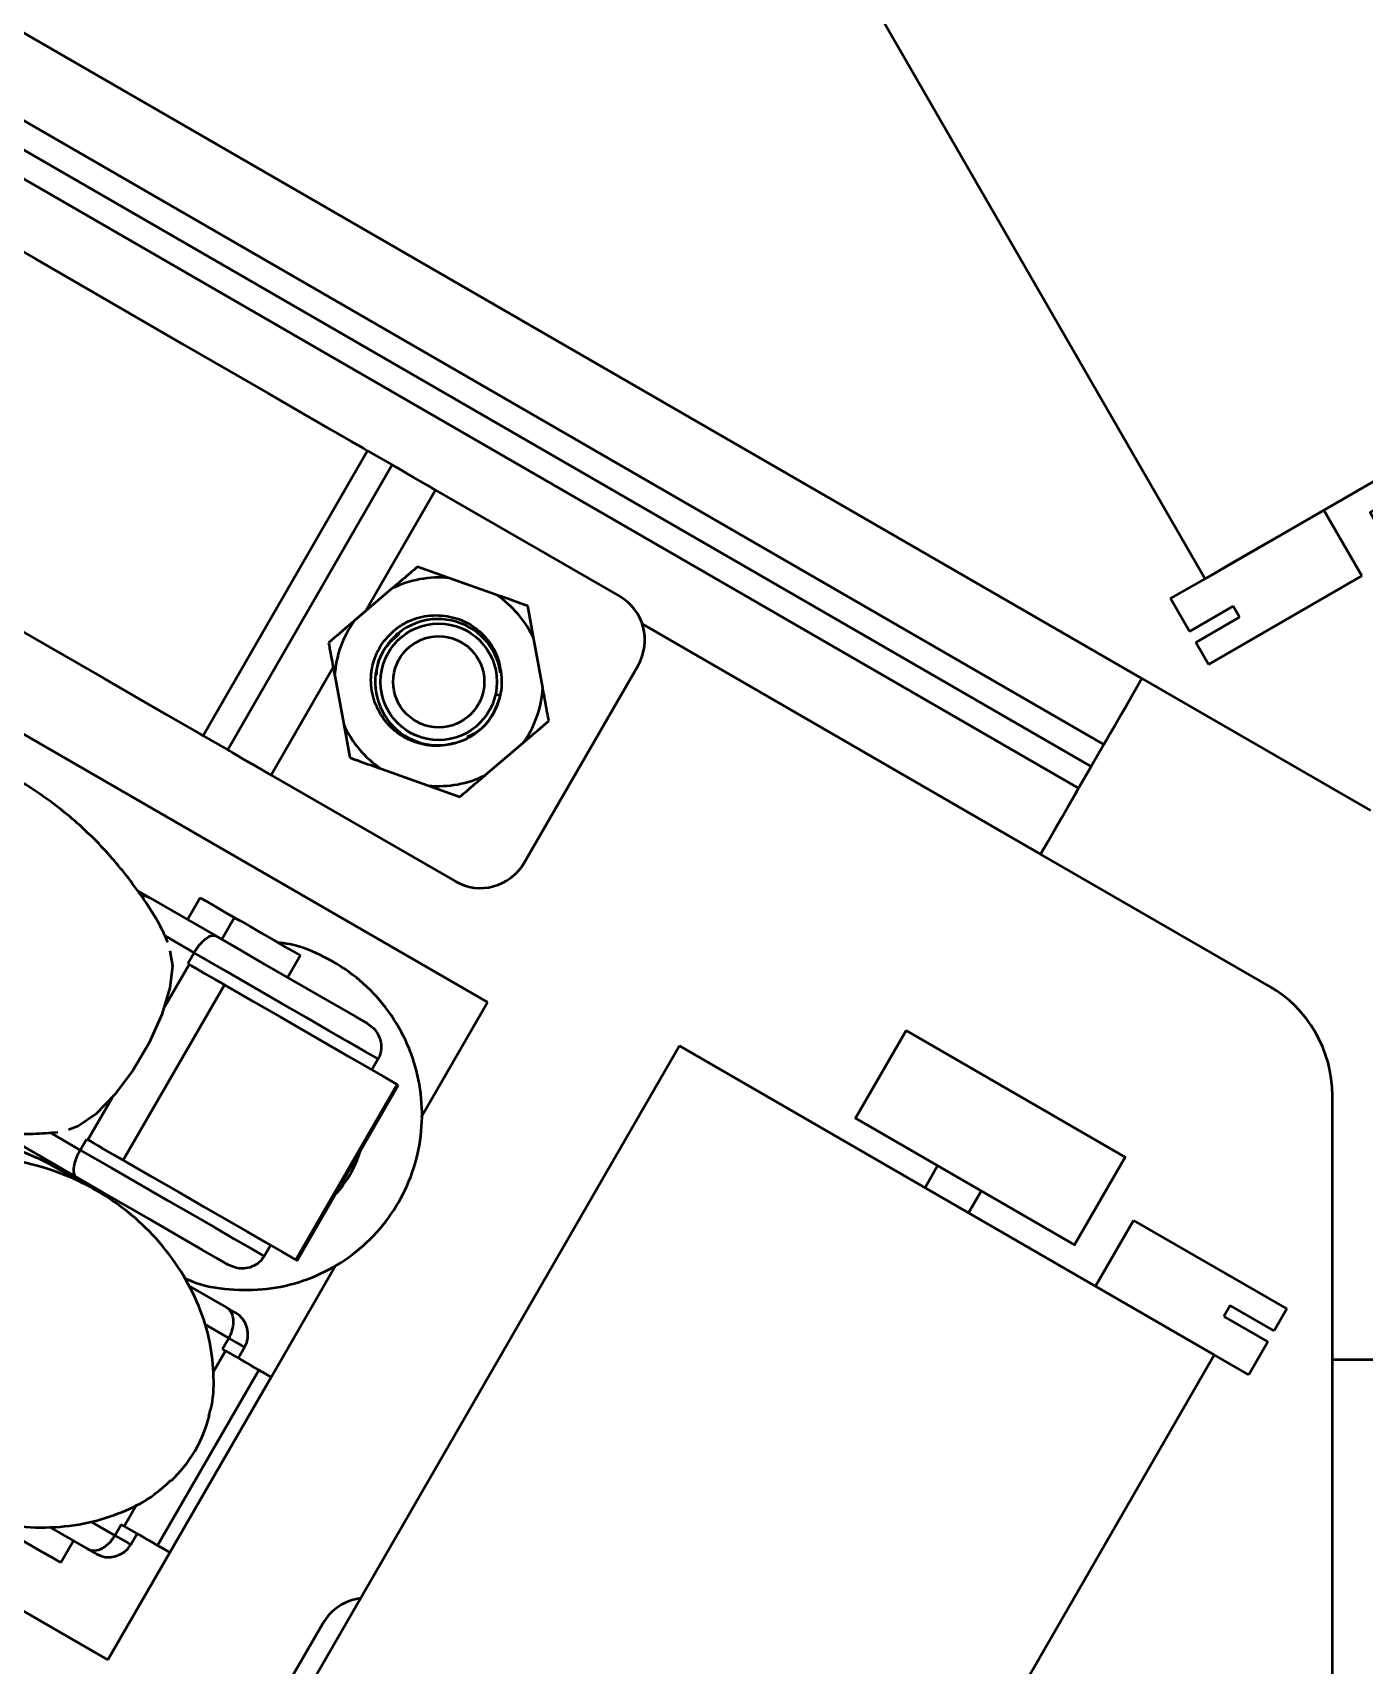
# Model space of a CAD drawing. Header units: millimetres. Extents: x 263 to 2983, y 441 to 2500.
# Drawn here: x 858.8 to 911.4, y 1528.8 to 1593.3 of the extents above; entities that cross this region are included whole.
import ezdxf

# ---------------------------------------------------------------- set-up
doc = ezdxf.new("R2010")
doc.units = ezdxf.units.MM
doc.header["$LTSCALE"] = 0.5
doc.layers.add('BOL', color=7, linetype='Continuous', lineweight=50)

# ---------------------------------------------------------------- blocks, each defined once
blk = doc.blocks.new('*U48')
at = {"layer": 'BOL'}
for p, q in [((-11.999, 6.192), (9.132, -6.008)), ((-1.803, 1.453), (-2.294, 0.589)), ((-0.071, 0.453), (-0.573, -0.405)), ((4.437, -3.297), (5.937, -0.699)), ((5.937, -0.699), (11.999, -4.199)), ((9.767, -4.065), (9.517, -4.498)), ((9.517, -4.498), (11.249, -5.498)), ((11.499, -5.065), (9.767, -4.065)), ((11.999, -4.199), (11.499, -5.065)), ((11.249, -5.498), (10.499, -6.797)), ((10.499, -6.797), (9.132, -6.008))]:
    blk.add_line(p, q, dxfattribs=at)
blk.add_lwpolyline([(-3.047, 6.797), (5.613, 1.797), (3.613, -1.667), (-5.047, 3.333)], close=True, dxfattribs=at)
blk = doc.blocks.new('*U49')
at = {"layer": 'BOL', "color": 0, "linetype": 'ByBlock', "lineweight": -2, "transparency": 16777216, "rotation": 239.9999999999999}
blk.add_blockref('*U48', (599.892, 1758.508), dxfattribs=at)
blk = doc.blocks.new('*U52')
at = {"layer": 'BOL'}
for p, q in [((-11.999, 6.192), (9.132, -6.008)), ((-1.803, 1.453), (-2.294, 0.589)), ((-0.071, 0.453), (-0.573, -0.405)), ((4.437, -3.297), (5.937, -0.699)), ((5.937, -0.699), (11.999, -4.199)), ((9.767, -4.065), (9.517, -4.498)), ((9.517, -4.498), (11.249, -5.498)), ((11.499, -5.065), (9.767, -4.065)), ((11.999, -4.199), (11.499, -5.065)), ((11.249, -5.498), (10.499, -6.797)), ((10.499, -6.797), (9.132, -6.008))]:
    blk.add_line(p, q, dxfattribs=at)
blk.add_lwpolyline([(-3.047, 6.797), (5.613, 1.797), (3.613, -1.667), (-5.047, 3.333)], close=True, dxfattribs=at)
blk = doc.blocks.new('*U53')
at = {"layer": 'BOL', "color": 0, "linetype": 'ByBlock', "lineweight": -2, "transparency": 16777216}
blk.add_blockref('*U52', (686.352, 1910.819), dxfattribs=at)

msp = doc.modelspace()

# ---------------------------------------------------------------- linework, layer by layer
at = {"layer": 'BOL'}
for p, q in [((824.683, 1612.789), (902.625, 1567.789)), ((823.183, 1610.19), (901.125, 1565.19)), ((900.625, 1564.324), (822.683, 1609.324)), ((900.125, 1563.458), (822.183, 1608.458)), ((890.224, 1597.546), (905.124, 1571.738)), ((872.028, 1576.793), (865.528, 1565.535)), ((872.028, 1576.793), (873.002, 1576.231)), ((873.002, 1576.231), (866.502, 1564.973)), ((874.718, 1575.24), (871.962, 1570.466)), ((874.718, 1575.24), (881.987, 1571.043)), ((875.253, 1571.762), (874.003, 1572.206)), ((872.993, 1571.345), (871.498, 1570.071)), ((877.104, 1571.105), (875.253, 1571.762)), ((878.596, 1569.355), (878.355, 1570.661)), ((898.625, 1560.86), (882.883, 1569.949)), ((873.218, 1569.567), (873.071, 1569.413)), ((878.952, 1567.424), (878.596, 1569.355)), ((870.669, 1568.227), (868.218, 1563.982)), ((882.719, 1568.311), (878.219, 1560.517)), ((876.769, 1555.004), (855.118, 1567.504)), ((870.729, 1567.904), (871.085, 1565.973)), ((902.625, 1567.789), (911.654, 1562.576)), ((871.085, 1565.973), (871.326, 1564.668)), ((865.528, 1565.535), (866.502, 1564.973)), ((876.688, 1563.983), (878.183, 1565.257)), ((901.125, 1565.19), (900.625, 1564.324)), ((872.576, 1564.223), (874.427, 1563.566)), ((900.125, 1563.458), (900.625, 1564.324)), ((868.218, 1563.982), (875.487, 1559.785)), ((874.427, 1563.566), (875.678, 1563.122)), ((907.654, 1555.647), (898.625, 1560.86)), ((862.964, 1559.394), (863.422, 1559.13)), ((863.422, 1559.13), (866.027, 1557.626)), ((865.419, 1559.131), (864.919, 1558.265)), ((866.772, 1558.35), (866.272, 1557.484)), ((865.176, 1556.962), (864.025, 1557.627)), ((865.176, 1556.962), (864.926, 1556.529)), ((864.016, 1554.839), (864.976, 1556.501)), ((864.926, 1556.529), (864.976, 1556.501)), ((868.871, 1555.984), (869.371, 1556.85)), ((869.35, 1556.862), (869.371, 1556.85)), ((866.37, 1555.696), (862.37, 1548.768)), ((874.151, 1550.471), (876.769, 1555.004)), ((884.353, 1553.281), (869.453, 1527.473)), ((872.442, 1552.768), (872.192, 1552.335)), ((860.976, 1549.573), (861.935, 1551.234)), ((869.199, 1544.825), (873.199, 1551.753)), ((869.243, 1544.8), (873.243, 1551.728)), ((910.154, 1540.892), (910.154, 1551.317)), ((859.486, 1549.856), (860.676, 1549.168)), ((860.527, 1548.1), (857.922, 1549.604)), ((860.676, 1549.168), (860.926, 1549.601)), ((860.926, 1549.601), (860.976, 1549.573)), ((867.942, 1544.974), (868.192, 1545.407)), ((868.219, 1540.195), (870.763, 1544.602)), ((864.935, 1543.823), (866.452, 1542.947)), ((866.545, 1541.738), (865.573, 1542.3)), ((866.545, 1541.738), (866.295, 1541.305)), ((865.923, 1540.393), (866.411, 1541.238)), ((866.411, 1541.238), (866.295, 1541.305)), ((866.919, 1540.945), (867.169, 1541.378)), ((890.584, 1515.273), (905.484, 1541.081)), ((910.154, 1450.892), (910.154, 1540.892)), ((910.154, 1540.892), (913.154, 1540.892)), ((842.283, 1540.273), (861.769, 1529.023)), ((867.729, 1540.477), (863.729, 1533.549)), ((864.219, 1533.267), (868.219, 1540.195)), ((862.411, 1534.31), (862.91, 1535.174)), ((861.11, 1534.484), (862.045, 1533.944)), ((862.045, 1533.944), (862.295, 1534.377)), ((862.411, 1534.31), (862.295, 1534.377)), ((860.952, 1533.421), (859.46, 1534.282)), ((859.904, 1532.871), (860.404, 1533.737)), ((862.669, 1533.584), (862.919, 1534.017)), ((861.769, 1529.023), (864.219, 1533.267)), ((870.26, 1530.471), (855.76, 1505.357))]:
    msp.add_line(p, q, dxfattribs=at)
at = {"layer": 'BOL', "flags": 128}
for points in [[(847.779, 1590.793), (847.945, 1590.698), (848.436, 1590.414), (849.241, 1589.95), (850.336, 1589.317), (851.692, 1588.534), (853.272, 1587.622), (855.033, 1586.605), (856.927, 1585.512), (858.903, 1584.371), (860.905, 1583.215), (862.88, 1582.075), (864.774, 1580.981), (866.535, 1579.965), (868.115, 1579.052), (869.472, 1578.269), (870.567, 1577.637), (871.371, 1577.173), (871.863, 1576.889), (872.028, 1576.793)], [(905.124, 1571.738), (905.162, 1571.76), (905.465, 1571.935), (906.062, 1572.28), (906.936, 1572.784), (908.061, 1573.434), (909.407, 1574.211), (910.933, 1575.092), (912.595, 1576.052), (914.347, 1577.063), (916.138, 1578.097), (917.915, 1579.123), (919.629, 1580.113), (921.229, 1581.037), (922.67, 1581.868), (923.91, 1582.584), (924.913, 1583.164), (925.651, 1583.59), (926.103, 1583.85), (926.255, 1583.938), (926.255, 1583.938)], [(841.279, 1579.535), (841.445, 1579.44), (841.936, 1579.156), (842.741, 1578.691), (843.836, 1578.059), (845.192, 1577.276), (846.772, 1576.364), (848.534, 1575.347), (850.427, 1574.253), (852.403, 1573.113), (854.405, 1571.957), (856.38, 1570.817), (858.274, 1569.723), (860.035, 1568.706), (861.615, 1567.794), (862.972, 1567.011), (864.067, 1566.379), (864.871, 1565.914), (865.363, 1565.631), (865.528, 1565.535)], [(874.718, 1575.24), (874.409, 1575.419), (874.11, 1575.592), (873.83, 1575.753), (873.579, 1575.898), (873.364, 1576.022), (873.193, 1576.121), (873.071, 1576.191), (873.002, 1576.231)], [(902.625, 1567.789), (902.332, 1567.282), (902.051, 1566.794), (901.792, 1566.345), (901.564, 1565.951), (901.378, 1565.628), (901.239, 1565.388), (901.154, 1565.24), (901.125, 1565.19)], [(868.218, 1563.982), (867.909, 1564.161), (867.61, 1564.333), (867.33, 1564.495), (867.079, 1564.64), (866.864, 1564.764), (866.693, 1564.862), (866.571, 1564.933), (866.502, 1564.973)], [(898.625, 1560.86), (898.918, 1561.367), (899.199, 1561.855), (899.458, 1562.304), (899.686, 1562.697), (899.872, 1563.021), (900.011, 1563.261), (900.096, 1563.408), (900.125, 1563.458)], [(865.419, 1559.131), (865.443, 1559.118), (865.635, 1559.007), (865.992, 1558.801), (866.46, 1558.531), (866.772, 1558.35)], [(866.772, 1558.35), (866.803, 1558.333), (867.006, 1558.216), (867.371, 1558.005), (867.843, 1557.732), (868.35, 1557.44), (868.814, 1557.171), (869.166, 1556.969), (869.35, 1556.862)], [(866.027, 1557.626), (867.034, 1557.045), (867.974, 1556.502), (868.843, 1556), (869.638, 1555.541), (870.357, 1555.126), (870.995, 1554.758), (871.55, 1554.437), (872.021, 1554.165)], [(864.221, 1557.043), (864.323, 1556.449), (864.22, 1555.569), (863.904, 1554.523), (863.402, 1553.405), (862.759, 1552.314), (862.033, 1551.346), (861.287, 1550.588), (860.588, 1550.108), (860.21, 1549.969)], [(872.442, 1552.768), (871.902, 1553.079), (871.249, 1553.456), (870.487, 1553.896), (869.618, 1554.398), (868.647, 1554.959), (867.58, 1555.575), (866.421, 1556.244), (865.176, 1556.962)], [(864.976, 1556.501), (865.075, 1556.444), (865.216, 1556.362), (865.39, 1556.262), (865.587, 1556.148), (865.796, 1556.027), (866.004, 1555.907), (866.2, 1555.794), (866.37, 1555.696)], [(866.37, 1555.696), (867.506, 1555.04), (868.569, 1554.426), (869.555, 1553.857), (870.459, 1553.335), (871.279, 1552.862), (872.011, 1552.439), (872.652, 1552.069), (873.199, 1551.753)], [(873.199, 1551.753), (873.24, 1551.729), (873.243, 1551.728)], [(862.37, 1548.768), (862.2, 1548.866), (862.004, 1548.979), (861.796, 1549.099), (861.587, 1549.219), (861.39, 1549.333), (861.216, 1549.434), (861.075, 1549.515), (860.976, 1549.573)], [(860.676, 1549.168), (861.921, 1548.45), (863.08, 1547.781), (864.147, 1547.164), (865.118, 1546.604), (865.987, 1546.102), (866.749, 1545.662), (867.402, 1545.285), (867.942, 1544.974)], [(862.37, 1548.768), (863.506, 1548.112), (864.569, 1547.498), (865.555, 1546.929), (866.459, 1546.407), (867.279, 1545.933), (868.011, 1545.511), (868.652, 1545.141), (869.199, 1544.825)], [(866.521, 1544.639), (866.05, 1544.911), (865.495, 1545.232), (864.857, 1545.6), (864.138, 1546.015), (863.343, 1546.474), (862.474, 1546.976), (861.534, 1547.518), (860.527, 1548.1)], [(869.243, 1544.8), (869.24, 1544.801), (869.199, 1544.825)], [(866.452, 1542.947), (866.645, 1542.835), (866.762, 1542.768), (866.803, 1542.744), (866.803, 1542.744)], [(867.169, 1541.378), (867.167, 1541.38), (867.08, 1541.43), (866.872, 1541.549), (866.545, 1541.738)], [(866.411, 1541.238), (866.6, 1541.129), (866.806, 1541.011), (867.016, 1540.889), (867.218, 1540.773), (867.4, 1540.668), (867.551, 1540.58), (867.663, 1540.515), (867.729, 1540.477)], [(868.219, 1540.195), (868.218, 1540.195), (868.155, 1540.231), (867.992, 1540.326), (867.729, 1540.477)], [(859.904, 1532.871), (859.86, 1532.897), (859.636, 1533.026), (859.255, 1533.246), (858.775, 1533.523), (858.269, 1533.815), (857.815, 1534.077), (857.48, 1534.27), (857.317, 1534.365)], [(862.045, 1533.944), (862.372, 1533.755), (862.58, 1533.635), (862.667, 1533.585), (862.669, 1533.584)], [(863.729, 1533.549), (863.663, 1533.587), (863.551, 1533.652), (863.4, 1533.739), (863.218, 1533.845), (863.016, 1533.961), (862.806, 1534.082), (862.6, 1534.201), (862.411, 1534.31)], [(861.303, 1533.218), (861.303, 1533.218), (861.262, 1533.241), (861.145, 1533.309), (860.952, 1533.421)], [(864.219, 1533.267), (864.218, 1533.267), (864.155, 1533.303), (863.992, 1533.397), (863.729, 1533.549)]]:
    msp.add_lwpolyline(points, dxfattribs=at)
at = {"layer": 'BOL'}
for radius in [2.3, 1.8]:
    msp.add_circle((874.84, 1567.664), radius, dxfattribs=at)
for centre, radius, start, end in [((874.84, 1567.664), 4.119, 84.24467, 116.65517), ((874.84, 1567.664), 4.119, 24.24467, 56.65517), ((880.987, 1569.311), 2, 330, 60), ((874.84, 1567.664), 4.119, 144.24467, 176.65517), ((874.819, 1567.65), 2.492, 8.46942, 285.09316), ((874.84, 1567.664), 2.5, 284.54596, 15.07299), ((874.84, 1567.664), 4.119, 324.24467, 356.65517), ((874.84, 1567.664), 4.119, 204.24467, 236.65517), ((874.84, 1567.664), 4.119, 264.24467, 296.65517), ((876.487, 1561.517), 2, 240, 330), ((905.154, 1551.317), 5, 0, 60), ((867.657, 1550.334), 4.256, 316.65221, 343.34781), ((866.303, 1541.878), 1, 330, 60), ((860.644, 1539.95), 5.287, 313.28803, 346.22189), ((861.803, 1534.084), 1, 240, 330), ((871.992, 1529.471), 2, 96.8699, 150)]:
    msp.add_arc(centre, radius, start, end, dxfattribs=at)
for points, knots in [([(874.003, 1572.206), (873.805, 1572.038), (873.472, 1571.754), (873.131, 1571.464), (872.993, 1571.345)], [0, 0, 0, 0, 0.592737, 1, 1, 1, 1]), ([(878.355, 1570.661), (878.228, 1570.706), (877.817, 1570.852), (877.395, 1571.002), (877.104, 1571.105)], [0, 0, 0, 0, 0.309695, 1, 1, 1, 1]), ([(871.498, 1570.071), (871.448, 1570.028), (871.107, 1569.738), (870.773, 1569.453), (870.488, 1569.21)], [0, 0, 0, 0, 0.145981, 1, 1, 1, 1]), ([(873.223, 1569.813), (873.363, 1569.9), (873.754, 1570.143), (874.505, 1570.33), (875.404, 1570.26), (876.226, 1569.895), (876.863, 1569.28), (877.156, 1568.703), (877.24, 1568.371), (877.254, 1568.314)], [0, 0, 0, 0, 0.097299, 0.273053, 0.4488, 0.624626, 0.796274, 0.965296, 1, 1, 1, 1]), ([(870.488, 1569.21), (870.512, 1569.077), (870.591, 1568.648), (870.673, 1568.208), (870.729, 1567.904)], [0, 0, 0, 0, 0.309684, 1, 1, 1, 1]), ([(872.179, 1568.049), (872.183, 1568.078), (872.205, 1568.222), (872.314, 1568.656), (872.618, 1569.275), (873.034, 1569.645), (873.223, 1569.813)], [0, 0, 0, 0, 0.041756, 0.209056, 0.63978, 1, 1, 1, 1]), ([(872.4, 1567.937), (872.398, 1568.015), (872.391, 1568.409), (872.686, 1569.033), (873.108, 1569.406), (873.293, 1569.569)], [0, 0, 0, 0, 0.121532, 0.614881, 1, 1, 1, 1]), ([(875.468, 1565.244), (875.308, 1565.206), (874.875, 1565.102), (874.135, 1565.165), (873.341, 1565.503), (872.688, 1566.091), (872.263, 1566.871), (872.143, 1567.559), (872.171, 1567.949), (872.179, 1568.049)], [0, 0, 0, 0, 0.096548, 0.261812, 0.426973, 0.597496, 0.769408, 0.941262, 1, 1, 1, 1]), ([(879.193, 1566.119), (879.168, 1566.252), (879.089, 1566.681), (879.008, 1567.12), (878.952, 1567.424)], [0, 0, 0, 0, 0.309682, 1, 1, 1, 1]), ([(877.273, 1567.134), (877.175, 1566.849), (876.978, 1566.27), (876.462, 1565.691), (876.062, 1565.526), (875.949, 1565.479)], [0, 0, 0, 0, 0.410924, 0.8339, 1, 1, 1, 1]), ([(877.088, 1567.174), (877.122, 1567.167), (877.184, 1567.153), (877.246, 1567.14), (877.273, 1567.134)], [0, 0, 0, 0, 0.56003, 1, 1, 1, 1]), ([(864.133, 1557.381), (864.093, 1557.474), (863.793, 1558.173), (862.99, 1559.402), (861.718, 1561.01), (860.147, 1562.495), (858.338, 1563.781), (856.342, 1564.801), (854.303, 1565.499), (852.29, 1565.914), (850.967, 1565.964), (850.328, 1565.988)], [0, 0, 0, 0, 0.018078, 0.136078, 0.256256, 0.377702, 0.512074, 0.64187, 0.766844, 0.887184, 1, 1, 1, 1]), ([(878.183, 1565.257), (878.233, 1565.3), (878.574, 1565.591), (878.908, 1565.875), (879.193, 1566.119)], [0, 0, 0, 0, 0.145978, 1, 1, 1, 1]), ([(871.326, 1564.668), (871.453, 1564.622), (871.864, 1564.476), (872.285, 1564.327), (872.576, 1564.223)], [0, 0, 0, 0, 0.309695, 1, 1, 1, 1]), ([(875.678, 1563.122), (875.875, 1563.29), (876.208, 1563.574), (876.549, 1563.865), (876.688, 1563.983)], [0, 0, 0, 0, 0.592753, 1, 1, 1, 1]), ([(863.076, 1559.203), (863.12, 1559.207), (863.244, 1559.217), (863.355, 1559.168), (863.421, 1559.131), (863.422, 1559.13)], [0, 0, 0, 0, 0.3501996, 0.9835114, 1, 1, 1, 1]), ([(845.382, 1557.657), (845.62, 1557.243), (846.196, 1556.239), (847.389, 1554.798), (848.948, 1553.308), (850.761, 1552.023), (852.755, 1551.004), (854.795, 1550.299), (856.822, 1549.907), (858.497, 1549.769), (859.468, 1549.849), (859.792, 1549.875)], [0, 0, 0, 0, 0.083609, 0.202721, 0.323087, 0.456262, 0.584903, 0.708766, 0.828035, 0.942675, 1, 1, 1, 1]), ([(865.176, 1556.962), (865.218, 1557.03), (865.302, 1557.166), (865.456, 1557.354), (865.653, 1557.542), (865.867, 1557.659), (865.98, 1557.653), (866.027, 1557.626), (866.027, 1557.626)], [0, 0, 0, 0, 0.1076435, 0.2144209, 0.3827694, 0.6639468, 0.9970335, 1, 1, 1, 1]), ([(864.78, 1544.123), (864.891, 1544.072), (865.449, 1543.811), (866.565, 1543.635), (868.048, 1543.629), (869.503, 1543.96), (870.853, 1544.586), (872.038, 1545.484), (873.007, 1546.612), (873.714, 1547.92), (874.128, 1549.35), (874.229, 1550.836), (874.012, 1552.312), (873.487, 1553.709), (872.677, 1554.963), (871.62, 1556.023), (870.359, 1556.813), (869.284, 1557.268), (868.634, 1557.347), (868.476, 1557.367)], [0, 0, 0, 0, 0.015887, 0.080295, 0.144593, 0.20877, 0.272833, 0.336814, 0.400757, 0.464711, 0.528733, 0.592839, 0.657055, 0.721388, 0.785813, 0.850298, 0.914797, 0.979263, 1, 1, 1, 1]), ([(872.021, 1554.165), (872.124, 1554.092), (872.33, 1553.945), (872.522, 1553.614), (872.59, 1553.255), (872.542, 1552.964), (872.466, 1552.815), (872.442, 1552.768)], [0, 0, 0, 0, 0.232857, 0.465968, 0.690696, 0.901642, 1, 1, 1, 1]), ([(860.591, 1547.961), (860.052, 1548.284), (858.992, 1548.917), (857.267, 1549.482), (855.805, 1549.764), (854.939, 1549.743), (854.64, 1549.736)], [0, 0, 0, 0, 0.296078, 0.58188, 0.855745, 1, 1, 1, 1]), ([(865.759, 1538.686), (865.785, 1538.767), (865.942, 1539.273), (865.972, 1540.244), (865.837, 1541.612), (865.395, 1543.03), (864.679, 1544.418), (863.662, 1545.754), (862.362, 1546.941), (860.829, 1547.893), (859.204, 1548.527), (857.652, 1548.864), (856.662, 1548.855), (856.225, 1548.851)], [0, 0, 0, 0, 0.015058, 0.094007, 0.182511, 0.277042, 0.375733, 0.477292, 0.59185, 0.704074, 0.812896, 0.917552, 1, 1, 1, 1]), ([(860.527, 1548.1), (860.527, 1548.1), (860.48, 1548.127), (860.419, 1548.222), (860.413, 1548.466), (860.477, 1548.73), (860.563, 1548.958), (860.638, 1549.098), (860.676, 1549.168)], [0, 0, 0, 0, 0.002968, 0.33605, 0.617219, 0.785573, 0.892357, 1, 1, 1, 1]), ([(867.942, 1544.974), (867.878, 1544.886), (867.752, 1544.71), (867.464, 1544.544), (867.136, 1544.473), (866.805, 1544.503), (866.611, 1544.596), (866.521, 1544.639)], [0, 0, 0, 0, 0.1988213, 0.3974914, 0.6009569, 0.8157586, 1, 1, 1, 1]), ([(866.545, 1541.738), (866.582, 1541.809), (866.655, 1541.951), (866.723, 1542.189), (866.747, 1542.477), (866.668, 1542.762), (866.538, 1542.897), (866.452, 1542.947), (866.452, 1542.947)], [0, 0, 0, 0, 0.10762, 0.214429, 0.382766, 0.66395, 0.99703, 1, 1, 1, 1]), ([(850.746, 1539.313), (850.831, 1539.136), (851.149, 1538.478), (852.003, 1537.418), (853.284, 1536.218), (854.817, 1535.262), (856.441, 1534.614), (858.083, 1534.275), (859.673, 1534.229), (861.15, 1534.443), (862.456, 1534.887), (863.495, 1535.429), (864.041, 1535.923), (864.26, 1536.121)], [0, 0, 0, 0, 0.0374, 0.139312, 0.254387, 0.367139, 0.476487, 0.581671, 0.682058, 0.776931, 0.865378, 0.946159, 1, 1, 1, 1]), ([(860.952, 1533.421), (860.952, 1533.42), (861.039, 1533.371), (861.22, 1533.326), (861.507, 1533.4), (861.743, 1533.565), (861.916, 1533.743), (862.002, 1533.877), (862.045, 1533.944)], [0, 0, 0, 0, 0.002972, 0.33605, 0.617231, 0.785578, 0.892387, 1, 1, 1, 1])]:
    msp.add_open_spline(points, degree=3, knots=knots, dxfattribs=at)

# ---------------------------------------------------------------- block references
for name, p in [('*U49', (315, -181.865)), ('*U53', (210, -363.731))]:
    msp.add_blockref(name, p, dxfattribs=at)

doc.saveas('drawing.dxf')
